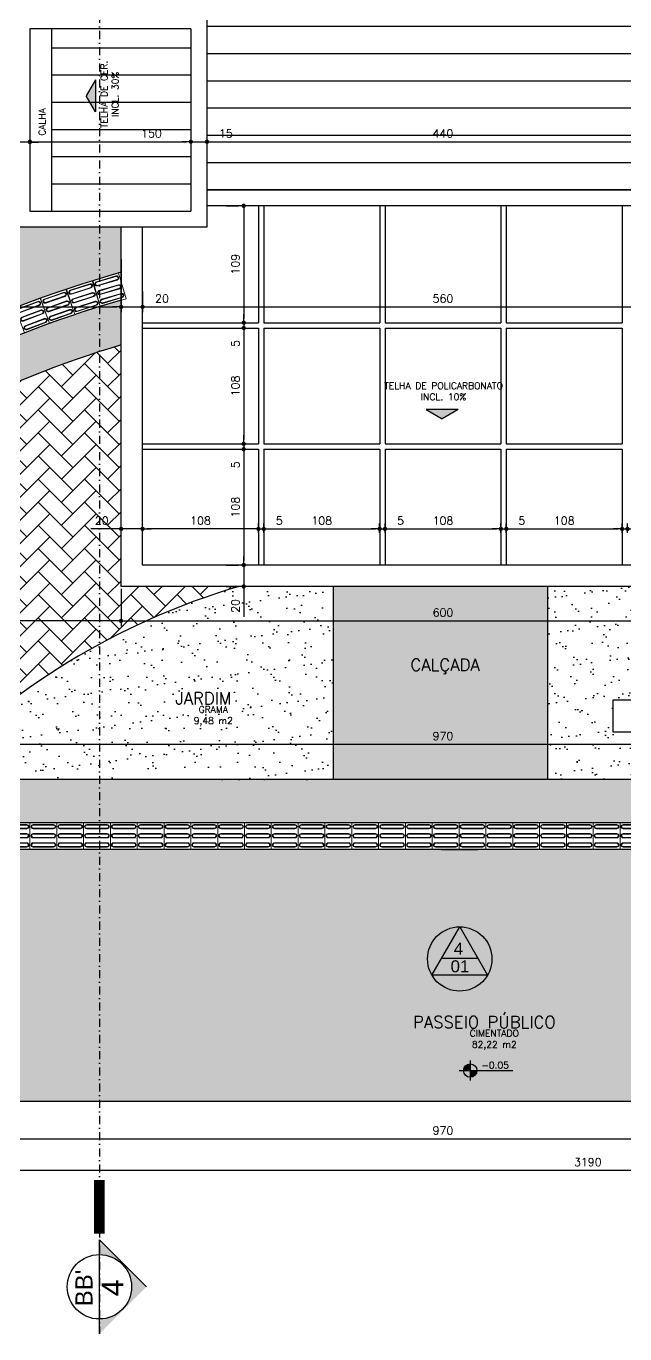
# Model space of a CAD drawing. Header units: millimetres. Extents: x 11997 to 115617, y -26993 to 31834.
# Drawn here: x 13674 to 14232, y -26512 to -25293 of the extents above; entities that cross this region are included whole.
import ezdxf
from ezdxf.enums import TextEntityAlignment as Align

# ---------------------------------------------------------------- set-up
doc = ezdxf.new("R2010")
doc.units = ezdxf.units.MM
doc.linetypes.add('DASHDOT', pattern=[1, 0.5, -0.25, 0, -0.25])
doc.layers.add('AREA-AMB', color=5, linetype='Continuous', plot=False)
for name, color, linetype in [('COTA', 4, 'Continuous'), ('GRAMA', 64, 'Continuous'), ('H. PAVER CINZA 1', 252, 'Continuous'), ('HATCH', 1, 'Continuous'), ('LCORTE', 1, 'Continuous'), ('NIVEL', 1, 'Continuous'), ('PENA 01', 1, 'Continuous'), ('PENA2', 2, 'Continuous'), ('PENA3', 3, 'Continuous'), ('TEXTO2', 2, 'Continuous'), ('TEXTO3', 3, 'Continuous')]:
    doc.layers.add(name, color=color, linetype=linetype)
doc.layers.add('PISO TATIL', color=30, linetype='Continuous', lineweight=0)
doc.styles.add('ARIAL', font='arial.ttf')
doc.styles.add('ROMANS', font='romans.shx')
doc.dimstyles.new('EXTERNA50', dxfattribs={"dimtxt": 7.5, "dimasz": 4, "dimexe": 5, "dimexo": 30, "dimgap": 4, "dimtad": 1, "dimzin": 12, "dimdsep": 46, "dimtxsty": 'ROMANS', "dimblk1": 'DOT', "dimblk2": 'DOT', "dimsah": 1, "dimcen": 9, "dimclrt": 2, "dimaunit": 1, "dimadec": 3, "dimazin": 0, "dimtfac": 1, "dimtmove": 0, "dimatfit": 1, "dimldrblk": 'DOT', "dimfxl": 1, "dimtolj": 1, "dimtzin": 4, "dimarcsym": 0})
pattern_1 = [(37.5, (13871.96, -25995.616), (-0.8, 24.47066), [0, -19.304, 0, -21.59, 0, -20.6375]), (7.5, (13871.96, -25995.616), (22.4762, 35.8413), [0, -10.414, 0, -17.399, 0, -6.6675]), (327.5, (13856.339, -25995.616), (39.5496, 0.07186), [0, -6.35, 0, -22.86, 0, -29.845]), (317.5, (13856.34, -25995.616), (38.1778, 11.1465), [0, -3.175, 0, -14.986, 0, -17.145])]

# ---------------------------------------------------------------- blocks, each defined once
blk = doc.blocks.new('*U11')
blk.add_hatch(color=256).paths.add_polyline_path([(8.3, -30), (25.6, 0), (8.3, 30)])
for p, q in [((8.3, 30), (25.6, 0)), ((8.3, -30), (8.3, 30)), ((8.3, -30), (25.6, 0))]:
    blk.add_line(p, q)
blk = doc.blocks.new('_DOT')
at = {"color": 0, "linetype": 'ByBlock'}
blk.add_line((-0.5, 0), (-1, 0), dxfattribs=at)
at = {"color": 0, "linetype": 'ByBlock', "const_width": 0.5}
blk.add_lwpolyline([(-0.25, 0, 1), (0.25, 0, 1)], format="xyb", close=True, dxfattribs=at)
blk = doc.blocks.new('*D86')
at = {"layer": 'COTA', "color": 0, "lineweight": -2, "transparency": 16777216}
for p, q in [((13662.2, -25385), (13662.2, -25406.2)), ((13677.2, -25388), (13677.2, -25406.2)), ((13658.2, -25401.2), (13635.2, -25401.2)), ((13677.2, -25401.2), (13662.2, -25401.2)), ((13681.2, -25401.2), (13685.2, -25401.2))]:
    blk.add_line(p, q, dxfattribs=at)
at = {"layer": 'Defpoints', "color": 0, "transparency": 16777216}
for p in [(13662.2, -25355), (13677.2, -25358), (13662.2, -25401.2)]:
    blk.add_point(p, dxfattribs=at)
at = {"layer": 'COTA', "color": 0, "lineweight": -2, "transparency": 16777216, "xscale": 4, "yscale": 4, "zscale": 4}
blk.add_blockref('_DOT', (13662.2, -25401.2), dxfattribs=at)
at = {"layer": 'COTA', "color": 0, "lineweight": -2, "transparency": 16777216, "xscale": 4, "yscale": 4, "zscale": 4, "rotation": 180}
blk.add_blockref('_DOT', (13677.2, -25401.2), dxfattribs=at)
at = {"layer": 'COTA', "color": 2, "transparency": 16777216, "insert": (13644.7, -25393.4), "char_height": 7.5, "attachment_point": 5, "style": 'ROMANS'}
blk.add_mtext('\\A1;15', dxfattribs=at)
blk = doc.blocks.new('*D87')
at = {"layer": 'COTA', "color": 0, "lineweight": -2, "transparency": 16777216}
for p, q in [((13677.2, -25388), (13677.2, -25405.9)), ((13827.2, -25388), (13827.2, -25405.9)), ((13681.2, -25400.9), (13823.2, -25400.9))]:
    blk.add_line(p, q, dxfattribs=at)
at = {"layer": 'Defpoints', "color": 0, "transparency": 16777216}
for p in [(13677.2, -25358), (13827.2, -25358), (13827.2, -25400.9)]:
    blk.add_point(p, dxfattribs=at)
at = {"layer": 'COTA', "color": 0, "lineweight": -2, "transparency": 16777216, "xscale": 4, "yscale": 4, "zscale": 4, "rotation": 180}
blk.add_blockref('_DOT', (13677.2, -25400.9), dxfattribs=at)
at = {"layer": 'COTA', "color": 0, "lineweight": -2, "transparency": 16777216, "xscale": 4, "yscale": 4, "zscale": 4}
blk.add_blockref('_DOT', (13827.2, -25400.9), dxfattribs=at)
at = {"layer": 'COTA', "color": 2, "transparency": 16777216, "insert": (13790.5, -25393.1), "char_height": 7.5, "attachment_point": 5, "style": 'ROMANS'}
blk.add_mtext('\\A1;150', dxfattribs=at)
blk = doc.blocks.new('*D88')
at = {"layer": 'COTA', "color": 0, "lineweight": -2, "transparency": 16777216}
for p, q in [((13827.2, -25388), (13827.2, -25405.9)), ((13842.2, -25388), (13842.2, -25405.9)), ((13823.2, -25400.9), (13819.2, -25400.9)), ((13827.2, -25400.9), (13842.2, -25400.9)), ((13846.2, -25400.9), (13869.3, -25400.9))]:
    blk.add_line(p, q, dxfattribs=at)
at = {"layer": 'Defpoints', "color": 0, "transparency": 16777216}
for p in [(13827.2, -25358), (13842.2, -25358), (13842.2, -25400.9)]:
    blk.add_point(p, dxfattribs=at)
at = {"layer": 'COTA', "color": 0, "lineweight": -2, "transparency": 16777216, "xscale": 4, "yscale": 4, "zscale": 4}
blk.add_blockref('_DOT', (13827.2, -25400.9), dxfattribs=at)
at = {"layer": 'COTA', "color": 0, "lineweight": -2, "transparency": 16777216, "xscale": 4, "yscale": 4, "zscale": 4, "rotation": 180}
blk.add_blockref('_DOT', (13842.2, -25400.9), dxfattribs=at)
at = {"layer": 'COTA', "color": 2, "transparency": 16777216, "insert": (13859.8, -25393.1), "char_height": 7.5, "attachment_point": 5, "style": 'ROMANS'}
blk.add_mtext('\\A1;15', dxfattribs=at)
blk = doc.blocks.new('*D89')
at = {"layer": 'COTA', "color": 0, "lineweight": -2, "transparency": 16777216}
for p, q in [((13842.2, -25388), (13842.2, -25405.9)), ((14282.2, -25388), (14282.2, -25405.9)), ((13846.2, -25400.9), (14278.2, -25400.9))]:
    blk.add_line(p, q, dxfattribs=at)
at = {"layer": 'Defpoints', "color": 0, "transparency": 16777216}
for p in [(13842.2, -25358), (14282.2, -25358), (14282.2, -25400.9)]:
    blk.add_point(p, dxfattribs=at)
at = {"layer": 'COTA', "color": 0, "lineweight": -2, "transparency": 16777216, "xscale": 4, "yscale": 4, "zscale": 4, "rotation": 180}
blk.add_blockref('_DOT', (13842.2, -25400.9), dxfattribs=at)
at = {"layer": 'COTA', "color": 0, "lineweight": -2, "transparency": 16777216, "xscale": 4, "yscale": 4, "zscale": 4}
blk.add_blockref('_DOT', (14282.2, -25400.9), dxfattribs=at)
at = {"layer": 'COTA', "color": 2, "transparency": 16777216, "insert": (14062.2, -25393.1), "char_height": 7.5, "attachment_point": 5, "style": 'ROMANS'}
blk.add_mtext('\\A1;440', dxfattribs=at)
blk = doc.blocks.new('*D97')
at = {"layer": 'COTA', "color": 0, "lineweight": -2, "transparency": 16777216}
for p, q in [((12752.2, -25405.6), (12752.2, -25559.9)), ((13762.2, -25510.6), (13762.2, -25559.9)), ((12756.2, -25554.9), (13758.2, -25554.9))]:
    blk.add_line(p, q, dxfattribs=at)
at = {"layer": 'Defpoints', "color": 0, "transparency": 16777216}
for p in [(12752.2, -25375.6), (13762.2, -25480.6), (13762.2, -25554.9)]:
    blk.add_point(p, dxfattribs=at)
at = {"layer": 'COTA', "color": 0, "lineweight": -2, "transparency": 16777216, "xscale": 4, "yscale": 4, "zscale": 4, "rotation": 180}
blk.add_blockref('_DOT', (12752.2, -25554.9), dxfattribs=at)
at = {"layer": 'COTA', "color": 0, "lineweight": -2, "transparency": 16777216, "xscale": 4, "yscale": 4, "zscale": 4}
blk.add_blockref('_DOT', (13762.2, -25554.9), dxfattribs=at)
at = {"layer": 'COTA', "color": 2, "transparency": 16777216, "insert": (13257.2, -25547.1), "char_height": 7.5, "attachment_point": 5, "style": 'ROMANS'}
blk.add_mtext('\\A1;1010', dxfattribs=at)
blk = doc.blocks.new('*D98')
at = {"layer": 'COTA', "color": 0, "lineweight": -2, "transparency": 16777216}
for p, q in [((13762.2, -25540.6), (13762.2, -25559.9)), ((13782.2, -25540.6), (13782.2, -25559.9)), ((13758.2, -25554.9), (13754.2, -25554.9)), ((13762.2, -25554.9), (13782.2, -25554.9)), ((13786.2, -25554.9), (13810.4, -25554.9))]:
    blk.add_line(p, q, dxfattribs=at)
at = {"layer": 'Defpoints', "color": 0, "transparency": 16777216}
for p in [(13762.2, -25510.6), (13782.2, -25510.6), (13782.2, -25554.9)]:
    blk.add_point(p, dxfattribs=at)
at = {"layer": 'COTA', "color": 0, "lineweight": -2, "transparency": 16777216, "xscale": 4, "yscale": 4, "zscale": 4}
blk.add_blockref('_DOT', (13762.2, -25554.9), dxfattribs=at)
at = {"layer": 'COTA', "color": 0, "lineweight": -2, "transparency": 16777216, "xscale": 4, "yscale": 4, "zscale": 4, "rotation": 180}
blk.add_blockref('_DOT', (13782.2, -25554.9), dxfattribs=at)
at = {"layer": 'COTA', "color": 2, "transparency": 16777216, "insert": (13800.3, -25547.1), "char_height": 7.5, "attachment_point": 5, "style": 'ROMANS'}
blk.add_mtext('\\A1;20', dxfattribs=at)
blk = doc.blocks.new('*D99')
at = {"layer": 'COTA', "color": 0, "lineweight": -2, "transparency": 16777216}
for p, q in [((14342.2, -25530.6), (14342.2, -25559.9)), ((13782.2, -25540.6), (13782.2, -25559.9)), ((13786.2, -25554.9), (14338.2, -25554.9))]:
    blk.add_line(p, q, dxfattribs=at)
at = {"layer": 'Defpoints', "color": 0, "transparency": 16777216}
for p in [(14342.2, -25500.6), (13782.2, -25510.6), (14342.2, -25554.9)]:
    blk.add_point(p, dxfattribs=at)
at = {"layer": 'COTA', "color": 0, "lineweight": -2, "transparency": 16777216, "xscale": 4, "yscale": 4, "zscale": 4, "rotation": 180}
blk.add_blockref('_DOT', (13782.2, -25554.9), dxfattribs=at)
at = {"layer": 'COTA', "color": 0, "lineweight": -2, "transparency": 16777216, "xscale": 4, "yscale": 4, "zscale": 4}
blk.add_blockref('_DOT', (14342.2, -25554.9), dxfattribs=at)
at = {"layer": 'COTA', "color": 2, "transparency": 16777216, "insert": (14062.2, -25547.1), "char_height": 7.5, "attachment_point": 5, "style": 'ROMANS'}
blk.add_mtext('\\A1;560', dxfattribs=at)
blk = doc.blocks.new('*D103')
at = {"layer": 'COTA', "color": 0, "lineweight": -2, "transparency": 16777216}
for p, q in [((13762.2, -25817.9), (13762.2, -25852.6)), ((14362.2, -25823.9), (14362.2, -25852.6)), ((13766.2, -25847.6), (14358.2, -25847.6))]:
    blk.add_line(p, q, dxfattribs=at)
at = {"layer": 'Defpoints', "color": 0, "transparency": 16777216}
for p in [(13762.2, -25787.9), (14362.2, -25793.9), (14362.2, -25847.6)]:
    blk.add_point(p, dxfattribs=at)
at = {"layer": 'COTA', "color": 0, "lineweight": -2, "transparency": 16777216, "xscale": 4, "yscale": 4, "zscale": 4, "rotation": 180}
blk.add_blockref('_DOT', (13762.2, -25847.6), dxfattribs=at)
at = {"layer": 'COTA', "color": 0, "lineweight": -2, "transparency": 16777216, "xscale": 4, "yscale": 4, "zscale": 4}
blk.add_blockref('_DOT', (14362.2, -25847.6), dxfattribs=at)
at = {"layer": 'COTA', "color": 2, "transparency": 16777216, "insert": (14062.2, -25839.9), "char_height": 7.5, "attachment_point": 5, "style": 'ROMANS'}
blk.add_mtext('\\A1;600', dxfattribs=at)
blk = doc.blocks.new('*D104')
at = {"layer": 'COTA', "color": 0, "lineweight": -2, "transparency": 16777216}
for p, q in [((13762.2, -25817.9), (13762.2, -25852.6)), ((12617.2, -25845.6), (12617.2, -25852.6)), ((13758.2, -25847.6), (12621.2, -25847.6))]:
    blk.add_line(p, q, dxfattribs=at)
at = {"layer": 'Defpoints', "color": 0, "transparency": 16777216}
for p in [(13762.2, -25787.9), (12617.2, -25815.6), (12617.2, -25847.6)]:
    blk.add_point(p, dxfattribs=at)
at = {"layer": 'COTA', "color": 0, "lineweight": -2, "transparency": 16777216, "xscale": 4, "yscale": 4, "zscale": 4, "rotation": 180}
blk.add_blockref('_DOT', (12617.2, -25847.6), dxfattribs=at)
at = {"layer": 'COTA', "color": 0, "lineweight": -2, "transparency": 16777216, "xscale": 4, "yscale": 4, "zscale": 4}
blk.add_blockref('_DOT', (13762.2, -25847.6), dxfattribs=at)
at = {"layer": 'COTA', "color": 2, "transparency": 16777216, "insert": (13189.7, -25839.9), "char_height": 7.5, "attachment_point": 5, "style": 'ROMANS'}
blk.add_mtext('\\A1;1145', dxfattribs=at)
blk = doc.blocks.new('*D150')
at = {"layer": 'COTA', "color": 0, "lineweight": -2, "transparency": 16777216}
for p, q in [((13577.2, -26310.6), (13577.2, -26335.7)), ((14547.2, -26310.6), (14547.2, -26335.7)), ((13581.2, -26330.7), (14543.2, -26330.7))]:
    blk.add_line(p, q, dxfattribs=at)
at = {"layer": 'Defpoints', "color": 0, "transparency": 16777216}
for p in [(13577.2, -26280.6), (14547.2, -26280.6), (14547.2, -26330.7)]:
    blk.add_point(p, dxfattribs=at)
at = {"layer": 'COTA', "color": 0, "lineweight": -2, "transparency": 16777216, "xscale": 4, "yscale": 4, "zscale": 4, "rotation": 180}
blk.add_blockref('_DOT', (13577.2, -26330.7), dxfattribs=at)
at = {"layer": 'COTA', "color": 0, "lineweight": -2, "transparency": 16777216, "xscale": 4, "yscale": 4, "zscale": 4}
blk.add_blockref('_DOT', (14547.2, -26330.7), dxfattribs=at)
at = {"layer": 'COTA', "color": 2, "transparency": 16777216, "insert": (14062.2, -26322.9), "char_height": 7.5, "attachment_point": 5, "style": 'ROMANS'}
blk.add_mtext('\\A1;970', dxfattribs=at)
blk = doc.blocks.new('*D154')
at = {"layer": 'COTA', "color": 0, "lineweight": -2, "transparency": 16777216}
for p, q in [((12602.2, -26310.6), (12602.2, -26365)), ((15792.2, -26310.6), (15792.2, -26365)), ((12606.2, -26360), (15788.2, -26360))]:
    blk.add_line(p, q, dxfattribs=at)
at = {"layer": 'Defpoints', "color": 0, "transparency": 16777216}
for p in [(12602.2, -26280.6), (15792.2, -26280.6), (15792.2, -26360)]:
    blk.add_point(p, dxfattribs=at)
at = {"layer": 'COTA', "color": 0, "lineweight": -2, "transparency": 16777216, "xscale": 4, "yscale": 4, "zscale": 4, "rotation": 180}
blk.add_blockref('_DOT', (12602.2, -26360), dxfattribs=at)
at = {"layer": 'COTA', "color": 0, "lineweight": -2, "transparency": 16777216, "xscale": 4, "yscale": 4, "zscale": 4}
blk.add_blockref('_DOT', (15792.2, -26360), dxfattribs=at)
at = {"layer": 'COTA', "color": 2, "transparency": 16777216, "insert": (14197.2, -26352.3), "char_height": 7.5, "attachment_point": 5, "style": 'ROMANS'}
blk.add_mtext('\\A1;3190', dxfattribs=at)
blk = doc.blocks.new('*D156')
at = {"layer": 'COTA', "color": 0, "lineweight": -2, "transparency": 16777216}
for p, q in [((13577.2, -25974), (13577.2, -25957.8)), ((14547.2, -25979.9), (14547.2, -25957.8)), ((14543.2, -25962.8), (13581.2, -25962.8))]:
    blk.add_line(p, q, dxfattribs=at)
at = {"layer": 'Defpoints', "color": 0, "transparency": 16777216}
for p in [(13577.2, -25962.8), (13577.2, -26004), (14547.2, -26009.9)]:
    blk.add_point(p, dxfattribs=at)
at = {"layer": 'COTA', "color": 0, "lineweight": -2, "transparency": 16777216, "xscale": 4, "yscale": 4, "zscale": 4, "rotation": 180}
blk.add_blockref('_DOT', (13577.2, -25962.8), dxfattribs=at)
at = {"layer": 'COTA', "color": 0, "lineweight": -2, "transparency": 16777216, "xscale": 4, "yscale": 4, "zscale": 4}
blk.add_blockref('_DOT', (14547.2, -25962.8), dxfattribs=at)
at = {"layer": 'COTA', "color": 2, "transparency": 16777216, "insert": (14062.2, -25955.1), "char_height": 7.5, "attachment_point": 5, "style": 'ROMANS'}
blk.add_mtext('\\A1;970', dxfattribs=at)
blk = doc.blocks.new('*D158')
at = {"layer": 'COTA', "color": 0, "lineweight": -2, "transparency": 16777216}
for p, q in [((13782.2, -25765.6), (13782.2, -25756.9)), ((13886.2, -25761.9), (13786.2, -25761.9)), ((13890.2, -25765.6), (13890.2, -25756.9))]:
    blk.add_line(p, q, dxfattribs=at)
at = {"layer": 'Defpoints', "color": 0, "transparency": 16777216}
for p in [(13782.2, -25761.9), (13782.2, -25795.6), (13890.2, -25795.6)]:
    blk.add_point(p, dxfattribs=at)
at = {"layer": 'COTA', "color": 0, "lineweight": -2, "transparency": 16777216, "xscale": 4, "yscale": 4, "zscale": 4, "rotation": 180}
blk.add_blockref('_DOT', (13782.2, -25761.9), dxfattribs=at)
at = {"layer": 'COTA', "color": 0, "lineweight": -2, "transparency": 16777216, "xscale": 4, "yscale": 4, "zscale": 4}
blk.add_blockref('_DOT', (13890.2, -25761.9), dxfattribs=at)
at = {"layer": 'COTA', "color": 2, "transparency": 16777216, "insert": (13836.2, -25754.2), "char_height": 7.5, "attachment_point": 5, "style": 'ROMANS'}
blk.add_mtext('\\A1;108', dxfattribs=at)
blk = doc.blocks.new('*D159')
at = {"layer": 'COTA', "color": 0, "lineweight": -2, "transparency": 16777216}
for p, q in [((13886.2, -25761.9), (13882.2, -25761.9)), ((13890.2, -25765.6), (13890.2, -25756.9)), ((13890.2, -25761.9), (13895.2, -25761.9)), ((13895.2, -25765.6), (13895.2, -25756.9)), ((13899.2, -25761.9), (13916.2, -25761.9))]:
    blk.add_line(p, q, dxfattribs=at)
at = {"layer": 'Defpoints', "color": 0, "transparency": 16777216}
for p in [(13895.2, -25761.9), (13890.2, -25795.6), (13895.2, -25795.6)]:
    blk.add_point(p, dxfattribs=at)
at = {"layer": 'COTA', "color": 0, "lineweight": -2, "transparency": 16777216, "xscale": 4, "yscale": 4, "zscale": 4}
blk.add_blockref('_DOT', (13890.2, -25761.9), dxfattribs=at)
at = {"layer": 'COTA', "color": 0, "lineweight": -2, "transparency": 16777216, "xscale": 4, "yscale": 4, "zscale": 4, "rotation": 180}
blk.add_blockref('_DOT', (13895.2, -25761.9), dxfattribs=at)
at = {"layer": 'COTA', "color": 2, "transparency": 16777216, "insert": (13909.7, -25754.2), "char_height": 7.5, "attachment_point": 5, "style": 'ROMANS'}
blk.add_mtext('\\A1;5', dxfattribs=at)
blk = doc.blocks.new('*D160')
at = {"layer": 'COTA', "color": 0, "lineweight": -2, "transparency": 16777216}
for p, q in [((13895.2, -25765.6), (13895.2, -25756.9)), ((13899.2, -25761.9), (13999.2, -25761.9)), ((14003.2, -25765.6), (14003.2, -25756.9))]:
    blk.add_line(p, q, dxfattribs=at)
at = {"layer": 'Defpoints', "color": 0, "transparency": 16777216}
for p in [(14003.2, -25761.9), (13895.2, -25795.6), (14003.2, -25795.6)]:
    blk.add_point(p, dxfattribs=at)
at = {"layer": 'COTA', "color": 0, "lineweight": -2, "transparency": 16777216, "xscale": 4, "yscale": 4, "zscale": 4, "rotation": 180}
blk.add_blockref('_DOT', (13895.2, -25761.9), dxfattribs=at)
at = {"layer": 'COTA', "color": 0, "lineweight": -2, "transparency": 16777216, "xscale": 4, "yscale": 4, "zscale": 4}
blk.add_blockref('_DOT', (14003.2, -25761.9), dxfattribs=at)
at = {"layer": 'COTA', "color": 2, "transparency": 16777216, "insert": (13949.2, -25754.2), "char_height": 7.5, "attachment_point": 5, "style": 'ROMANS'}
blk.add_mtext('\\A1;108', dxfattribs=at)
blk = doc.blocks.new('*D161')
at = {"layer": 'COTA', "color": 0, "lineweight": -2, "transparency": 16777216}
for p, q in [((13999.2, -25761.9), (13995.2, -25761.9)), ((14003.2, -25765.6), (14003.2, -25756.9)), ((14003.2, -25761.9), (14008.2, -25761.9)), ((14008.2, -25765.6), (14008.2, -25756.9)), ((14012.2, -25761.9), (14029.2, -25761.9))]:
    blk.add_line(p, q, dxfattribs=at)
at = {"layer": 'Defpoints', "color": 0, "transparency": 16777216}
for p in [(14008.2, -25761.9), (14003.2, -25795.6), (14008.2, -25795.6)]:
    blk.add_point(p, dxfattribs=at)
at = {"layer": 'COTA', "color": 0, "lineweight": -2, "transparency": 16777216, "xscale": 4, "yscale": 4, "zscale": 4}
blk.add_blockref('_DOT', (14003.2, -25761.9), dxfattribs=at)
at = {"layer": 'COTA', "color": 0, "lineweight": -2, "transparency": 16777216, "xscale": 4, "yscale": 4, "zscale": 4, "rotation": 180}
blk.add_blockref('_DOT', (14008.2, -25761.9), dxfattribs=at)
at = {"layer": 'COTA', "color": 2, "transparency": 16777216, "insert": (14022.7, -25754.2), "char_height": 7.5, "attachment_point": 5, "style": 'ROMANS'}
blk.add_mtext('\\A1;5', dxfattribs=at)
blk = doc.blocks.new('*D162')
at = {"layer": 'COTA', "color": 0, "lineweight": -2, "transparency": 16777216}
for p, q in [((14008.2, -25765.6), (14008.2, -25756.9)), ((14012.2, -25761.9), (14112.2, -25761.9)), ((14116.2, -25765.6), (14116.2, -25756.9))]:
    blk.add_line(p, q, dxfattribs=at)
at = {"layer": 'Defpoints', "color": 0, "transparency": 16777216}
for p in [(14116.2, -25761.9), (14008.2, -25795.6), (14116.2, -25795.6)]:
    blk.add_point(p, dxfattribs=at)
at = {"layer": 'COTA', "color": 0, "lineweight": -2, "transparency": 16777216, "xscale": 4, "yscale": 4, "zscale": 4, "rotation": 180}
blk.add_blockref('_DOT', (14008.2, -25761.9), dxfattribs=at)
at = {"layer": 'COTA', "color": 0, "lineweight": -2, "transparency": 16777216, "xscale": 4, "yscale": 4, "zscale": 4}
blk.add_blockref('_DOT', (14116.2, -25761.9), dxfattribs=at)
at = {"layer": 'COTA', "color": 2, "transparency": 16777216, "insert": (14062.2, -25754.2), "char_height": 7.5, "attachment_point": 5, "style": 'ROMANS'}
blk.add_mtext('\\A1;108', dxfattribs=at)
blk = doc.blocks.new('*D163')
at = {"layer": 'COTA', "color": 0, "lineweight": -2, "transparency": 16777216}
for p, q in [((14112.2, -25761.9), (14108.2, -25761.9)), ((14116.2, -25765.6), (14116.2, -25756.9)), ((14116.2, -25761.9), (14121.2, -25761.9)), ((14121.2, -25765.6), (14121.2, -25756.9)), ((14125.2, -25761.9), (14142.2, -25761.9))]:
    blk.add_line(p, q, dxfattribs=at)
at = {"layer": 'Defpoints', "color": 0, "transparency": 16777216}
for p in [(14121.2, -25761.9), (14116.2, -25795.6), (14121.2, -25795.6)]:
    blk.add_point(p, dxfattribs=at)
at = {"layer": 'COTA', "color": 0, "lineweight": -2, "transparency": 16777216, "xscale": 4, "yscale": 4, "zscale": 4}
blk.add_blockref('_DOT', (14116.2, -25761.9), dxfattribs=at)
at = {"layer": 'COTA', "color": 0, "lineweight": -2, "transparency": 16777216, "xscale": 4, "yscale": 4, "zscale": 4, "rotation": 180}
blk.add_blockref('_DOT', (14121.2, -25761.9), dxfattribs=at)
at = {"layer": 'COTA', "color": 2, "transparency": 16777216, "insert": (14135.7, -25754.2), "char_height": 7.5, "attachment_point": 5, "style": 'ROMANS'}
blk.add_mtext('\\A1;5', dxfattribs=at)
blk = doc.blocks.new('*D164')
at = {"layer": 'COTA', "color": 0, "lineweight": -2, "transparency": 16777216}
for p, q in [((14121.2, -25765.6), (14121.2, -25756.9)), ((14125.2, -25761.9), (14225.2, -25761.9)), ((14229.2, -25765.6), (14229.2, -25756.9))]:
    blk.add_line(p, q, dxfattribs=at)
at = {"layer": 'Defpoints', "color": 0, "transparency": 16777216}
for p in [(14229.2, -25761.9), (14121.2, -25795.6), (14229.2, -25795.6)]:
    blk.add_point(p, dxfattribs=at)
at = {"layer": 'COTA', "color": 0, "lineweight": -2, "transparency": 16777216, "xscale": 4, "yscale": 4, "zscale": 4, "rotation": 180}
blk.add_blockref('_DOT', (14121.2, -25761.9), dxfattribs=at)
at = {"layer": 'COTA', "color": 0, "lineweight": -2, "transparency": 16777216, "xscale": 4, "yscale": 4, "zscale": 4}
blk.add_blockref('_DOT', (14229.2, -25761.9), dxfattribs=at)
at = {"layer": 'COTA', "color": 2, "transparency": 16777216, "insert": (14175.2, -25754.2), "char_height": 7.5, "attachment_point": 5, "style": 'ROMANS'}
blk.add_mtext('\\A1;108', dxfattribs=at)
blk = doc.blocks.new('*D165')
at = {"layer": 'COTA', "color": 0, "lineweight": -2, "transparency": 16777216}
for p, q in [((14225.2, -25761.9), (14221.2, -25761.9)), ((14229.2, -25765.6), (14229.2, -25756.9)), ((14229.2, -25761.9), (14234.2, -25761.9)), ((14234.2, -25765.6), (14234.2, -25756.9)), ((14238.2, -25761.9), (14255.2, -25761.9))]:
    blk.add_line(p, q, dxfattribs=at)
at = {"layer": 'Defpoints', "color": 0, "transparency": 16777216}
for p in [(14234.2, -25761.9), (14229.2, -25795.6), (14234.2, -25795.6)]:
    blk.add_point(p, dxfattribs=at)
at = {"layer": 'COTA', "color": 0, "lineweight": -2, "transparency": 16777216, "xscale": 4, "yscale": 4, "zscale": 4}
blk.add_blockref('_DOT', (14229.2, -25761.9), dxfattribs=at)
at = {"layer": 'COTA', "color": 0, "lineweight": -2, "transparency": 16777216, "xscale": 4, "yscale": 4, "zscale": 4, "rotation": 180}
blk.add_blockref('_DOT', (14234.2, -25761.9), dxfattribs=at)
at = {"layer": 'COTA', "color": 2, "transparency": 16777216, "insert": (14248.7, -25754.2), "char_height": 7.5, "attachment_point": 5, "style": 'ROMANS'}
blk.add_mtext('\\A1;5', dxfattribs=at)
blk = doc.blocks.new('*D168')
at = {"layer": 'COTA', "color": 0, "lineweight": -2, "transparency": 16777216}
for p, q in [((13758.2, -25761.9), (13734.1, -25761.9)), ((13762.2, -25765.6), (13762.2, -25756.9)), ((13782.2, -25761.9), (13762.2, -25761.9)), ((13782.2, -25765.6), (13782.2, -25756.9)), ((13786.2, -25761.9), (13790.2, -25761.9))]:
    blk.add_line(p, q, dxfattribs=at)
at = {"layer": 'Defpoints', "color": 0, "transparency": 16777216}
for p in [(13762.2, -25761.9), (13762.2, -25795.6), (13782.2, -25795.6)]:
    blk.add_point(p, dxfattribs=at)
at = {"layer": 'COTA', "color": 0, "lineweight": -2, "transparency": 16777216, "xscale": 4, "yscale": 4, "zscale": 4}
blk.add_blockref('_DOT', (13762.2, -25761.9), dxfattribs=at)
at = {"layer": 'COTA', "color": 0, "lineweight": -2, "transparency": 16777216, "xscale": 4, "yscale": 4, "zscale": 4, "rotation": 180}
blk.add_blockref('_DOT', (13782.2, -25761.9), dxfattribs=at)
at = {"layer": 'COTA', "color": 2, "transparency": 16777216, "insert": (13744.2, -25754.2), "char_height": 7.5, "attachment_point": 5, "style": 'ROMANS'}
blk.add_mtext('\\A1;20', dxfattribs=at)
blk = doc.blocks.new('*U13')
at = {"linetype": 'Continuous'}
blk.add_hatch(color=256, dxfattribs=at).paths.add_polyline_path([(-199.3, -60, -0.414214), (-259.3, 0), (-287, 0), (-199.3, -87.6), (-111.7, 0), (-139.3, 0, -0.414214)])
at = {"layer": 'LCORTE', "linetype": 'Continuous'}
for p, q in [((-287, 0), (-111.7, 0)), ((-111.7, 0), (-199.3, -87.6))]:
    blk.add_line(p, q, dxfattribs=at)
at = {"layer": 'LCORTE', "linetype": 'Continuous', "const_width": 20, "flags": 128}
blk.add_lwpolyline([(-100, 0), (0, 0)], dxfattribs=at)
at = {"layer": 'LCORTE', "linetype": 'Continuous'}
blk.add_circle((-199.3, 0), 60, dxfattribs=at)
at = {"layer": 'LCORTE', "color": 3, "style": 'ARIAL'}
for tag, height, p in [('DES', 32, (-201.4, 28.8)), ('PAG', 40, (-201.4, -24.3))]:
    blk.add_attdef(tag, text='', height=height, dxfattribs=at).set_placement(p, align=Align.MIDDLE_CENTER)
blk = doc.blocks.new('PISOTATILDIRECIONAL')
at = {"layer": 'PISO TATIL', "color": 160}
blk.add_lwpolyline([(-11745, -943), (-11720, -943), (-11720, -968), (-11745, -968), (-11745, -943)], dxfattribs=at)
for points in [[(-11742, -945), (-11723, -945, -1), (-11723, -949), (-11742, -949, -0.995542), (-11742, -945, 0.991103)], [(-11742, -945.5), (-11723, -945.5, -1), (-11723, -948.5), (-11742, -948.5, -0.995542), (-11742, -945.5, -0.995542)], [(-11742, -953.5), (-11723, -953.5, -1), (-11723, -957.5), (-11742, -957.5, -0.995542), (-11742, -953.5, 0.991103)], [(-11742, -962), (-11723, -962, -1), (-11723, -966), (-11742, -966, -0.995542), (-11742, -962, 0.991103)], [(-11742, -954), (-11723, -954, -1), (-11723, -957), (-11742, -957, -0.995542), (-11742, -954, -0.995542)], [(-11742, -962.5), (-11723, -962.5, -1), (-11723, -965.5), (-11742, -965.5, -0.995542), (-11742, -962.5, -0.995542)]]:
    blk.add_lwpolyline(points, format="xyb", dxfattribs=at)
blk = doc.blocks.new('*D190')
at = {"layer": 'COTA', "color": 0, "lineweight": -2, "transparency": 16777216}
for p, q in [((13860.2, -25460.6), (13871.5, -25460.6)), ((13876.5, -25464.6), (13876.5, -25565.6)), ((13860.2, -25569.6), (13871.5, -25569.6))]:
    blk.add_line(p, q, dxfattribs=at)
at = {"layer": 'Defpoints', "color": 0, "transparency": 16777216}
for p in [(13890.2, -25460.6), (13876.5, -25569.6), (13890.2, -25569.6)]:
    blk.add_point(p, dxfattribs=at)
at = {"layer": 'COTA', "color": 0, "lineweight": -2, "transparency": 16777216, "xscale": 4, "yscale": 4, "zscale": 4}
for p, rotation in [((13876.5, -25460.6), 90), ((13876.5, -25569.6), 270)]:
    blk.add_blockref('_DOT', p, dxfattribs=dict(at, rotation=rotation))
at = {"layer": 'COTA', "color": 2, "transparency": 16777216, "insert": (13868.8, -25515.1), "char_height": 7.5, "attachment_point": 5, "rotation": 90, "style": 'ROMANS'}
blk.add_mtext('\\A1;109', dxfattribs=at)
blk = doc.blocks.new('*D191')
at = {"layer": 'COTA', "color": 0, "lineweight": -2, "transparency": 16777216}
for p, q in [((13860.2, -25569.6), (13871.5, -25569.6)), ((13876.5, -25565.6), (13876.5, -25561.6)), ((13876.5, -25569.6), (13876.5, -25574.6)), ((13860.2, -25574.6), (13871.5, -25574.6)), ((13876.5, -25578.6), (13876.5, -25595.6))]:
    blk.add_line(p, q, dxfattribs=at)
at = {"layer": 'Defpoints', "color": 0, "transparency": 16777216}
for p in [(13890.2, -25569.6), (13876.5, -25574.6), (13890.2, -25574.6)]:
    blk.add_point(p, dxfattribs=at)
at = {"layer": 'COTA', "color": 0, "lineweight": -2, "transparency": 16777216, "xscale": 4, "yscale": 4, "zscale": 4}
for p, rotation in [((13876.5, -25569.6), 270), ((13876.5, -25574.6), 90)]:
    blk.add_blockref('_DOT', p, dxfattribs=dict(at, rotation=rotation))
at = {"layer": 'COTA', "color": 2, "transparency": 16777216, "insert": (13868.8, -25589.1), "char_height": 7.5, "attachment_point": 5, "rotation": 90, "style": 'ROMANS'}
blk.add_mtext('\\A1;5', dxfattribs=at)
blk = doc.blocks.new('*D192')
at = {"layer": 'COTA', "color": 0, "lineweight": -2, "transparency": 16777216}
for p, q in [((13860.2, -25574.6), (13871.5, -25574.6)), ((13876.5, -25578.6), (13876.5, -25678.6)), ((13860.2, -25682.6), (13871.5, -25682.6))]:
    blk.add_line(p, q, dxfattribs=at)
at = {"layer": 'Defpoints', "color": 0, "transparency": 16777216}
for p in [(13890.2, -25574.6), (13876.5, -25682.6), (13890.2, -25682.6)]:
    blk.add_point(p, dxfattribs=at)
at = {"layer": 'COTA', "color": 0, "lineweight": -2, "transparency": 16777216, "xscale": 4, "yscale": 4, "zscale": 4}
for p, rotation in [((13876.5, -25574.6), 90), ((13876.5, -25682.6), 270)]:
    blk.add_blockref('_DOT', p, dxfattribs=dict(at, rotation=rotation))
at = {"layer": 'COTA', "color": 2, "transparency": 16777216, "insert": (13868.8, -25628.6), "char_height": 7.5, "attachment_point": 5, "rotation": 90, "style": 'ROMANS'}
blk.add_mtext('\\A1;108', dxfattribs=at)
blk = doc.blocks.new('*D193')
at = {"layer": 'COTA', "color": 0, "lineweight": -2, "transparency": 16777216}
for p, q in [((13876.5, -25678.6), (13876.5, -25674.6)), ((13860.2, -25682.6), (13871.5, -25682.6)), ((13860.2, -25687.6), (13871.5, -25687.6)), ((13876.5, -25682.6), (13876.5, -25687.6)), ((13876.5, -25691.6), (13876.5, -25708.6))]:
    blk.add_line(p, q, dxfattribs=at)
at = {"layer": 'Defpoints', "color": 0, "transparency": 16777216}
for p in [(13876.5, -25687.6), (13890.2, -25682.6), (13890.2, -25687.6)]:
    blk.add_point(p, dxfattribs=at)
at = {"layer": 'COTA', "color": 0, "lineweight": -2, "transparency": 16777216, "xscale": 4, "yscale": 4, "zscale": 4}
for p, rotation in [((13876.5, -25682.6), 270), ((13876.5, -25687.6), 90)]:
    blk.add_blockref('_DOT', p, dxfattribs=dict(at, rotation=rotation))
at = {"layer": 'COTA', "color": 2, "transparency": 16777216, "insert": (13868.8, -25702.1), "char_height": 7.5, "attachment_point": 5, "rotation": 90, "style": 'ROMANS'}
blk.add_mtext('\\A1;5', dxfattribs=at)
blk = doc.blocks.new('*D194')
at = {"layer": 'COTA', "color": 0, "lineweight": -2, "transparency": 16777216}
for p, q in [((13860.2, -25687.6), (13871.5, -25687.6)), ((13876.5, -25691.6), (13876.5, -25791.6)), ((13860.2, -25795.6), (13871.5, -25795.6))]:
    blk.add_line(p, q, dxfattribs=at)
at = {"layer": 'Defpoints', "color": 0, "transparency": 16777216}
for p in [(13890.2, -25687.6), (13876.5, -25795.6), (13890.2, -25795.6)]:
    blk.add_point(p, dxfattribs=at)
at = {"layer": 'COTA', "color": 0, "lineweight": -2, "transparency": 16777216, "xscale": 4, "yscale": 4, "zscale": 4}
for p, rotation in [((13876.5, -25687.6), 90), ((13876.5, -25795.6), 270)]:
    blk.add_blockref('_DOT', p, dxfattribs=dict(at, rotation=rotation))
at = {"layer": 'COTA', "color": 2, "transparency": 16777216, "insert": (13868.8, -25741.6), "char_height": 7.5, "attachment_point": 5, "rotation": 90, "style": 'ROMANS'}
blk.add_mtext('\\A1;108', dxfattribs=at)
blk = doc.blocks.new('*D195')
at = {"layer": 'COTA', "color": 0, "lineweight": -2, "transparency": 16777216}
for p, q in [((13876.5, -25791.6), (13876.5, -25787.6)), ((13860.2, -25795.6), (13871.5, -25795.6)), ((13876.5, -25795.6), (13876.5, -25815.6)), ((13860.2, -25815.6), (13871.5, -25815.6)), ((13876.5, -25819.6), (13876.5, -25843.8))]:
    blk.add_line(p, q, dxfattribs=at)
at = {"layer": 'Defpoints', "color": 0, "transparency": 16777216}
for p in [(13890.2, -25795.6), (13876.5, -25815.6), (13890.2, -25815.6)]:
    blk.add_point(p, dxfattribs=at)
at = {"layer": 'COTA', "color": 0, "lineweight": -2, "transparency": 16777216, "xscale": 4, "yscale": 4, "zscale": 4}
for p, rotation in [((13876.5, -25795.6), 270), ((13876.5, -25815.6), 90)]:
    blk.add_blockref('_DOT', p, dxfattribs=dict(at, rotation=rotation))
at = {"layer": 'COTA', "color": 2, "transparency": 16777216, "insert": (13868.8, -25833.7), "char_height": 7.5, "attachment_point": 5, "rotation": 90, "style": 'ROMANS'}
blk.add_mtext('\\A1;20', dxfattribs=at)
blk = doc.blocks.new('nivel100-planta')
at = {"layer": 'TEXTO2'}
h = blk.add_hatch(color=256, dxfattribs=at)
h.paths.add_polyline_path([(117, 82.3, 0.414214), (104.5, 69.8), (117, 69.8)])
h.paths.add_polyline_path([(117, 57.3, 0.414214), (129.5, 69.8), (117, 69.8)])
for p, q in [((117, 88.6), (117, 51.1)), ((96.3, 69.8), (196.6, 69.8))]:
    blk.add_line(p, q, dxfattribs=at)
blk.add_circle((117, 69.8), 12.5, dxfattribs=at)

msp = doc.modelspace()

# ---------------------------------------------------------------- hatches: boundary and pattern name
at = {"layer": 'GRAMA'}
h = msp.add_hatch(dxfattribs=at)
h.set_pattern_fill('AR-SAND', color=256, scale=0.5, style=0)
h.set_pattern_definition(pattern_1)
h.paths.add_polyline_path([(14252.486, -25815.621), (14159.723, -25815.621), (14159.723, -25995.616), (14547.219, -25995.616, 0.13099187)])
h.paths.add_polyline_path([(14320.709, -25921.306), (14320.709, -25951.306), (14220.709, -25951.306), (14220.709, -25921.306)], flags=16)
h.paths.add_polyline_path([(13959.723, -25815.621), (13871.96, -25815.621, 0.13099187), (13577.228, -25995.616), (13959.723, -25995.616)])
h = msp.add_hatch(dxfattribs=at)
h.set_pattern_fill('AR-SAND', color=256, scale=0.5, style=0)
h.set_pattern_definition(pattern_1)
h.paths.add_polyline_path([(14252.486, -25815.621), (14159.723, -25815.621), (14159.723, -25995.616), (14547.219, -25995.616, 0.13099187)])
h.paths.add_polyline_path([(14320.709, -25921.306), (14320.709, -25951.306), (14220.709, -25951.306), (14220.709, -25921.306)], flags=16)
h.paths.add_polyline_path([(13959.723, -25815.621), (13871.96, -25815.621, 0.13099187), (13577.228, -25995.616), (13959.723, -25995.616)])
at = {"layer": 'H. PAVER CINZA 1'}
h = msp.add_hatch(color=256, dxfattribs=at)
h.paths.add_polyline_path([(14512.223, -25431.418), (14512.223, -25375.616), (14462.223, -25375.616), (14462.223, -25480.616), (14362.223, -25480.616), (14362.223, -25522.609, -0.18525541), (14995.044, -25995.616), (15151.066, -25995.616, 0.1770005)])
h.paths.add_polyline_path([(14362.223, -25548.613), (14362.223, -25590.327, -0.1703585), (14917.22, -25995.616), (14965.352, -25995.616, 0.17976382)], flags=17)
h.paths.add_polyline_path([(13762.223, -25590.327), (13762.223, -25548.613, 0.17976382), (13159.095, -25995.616), (13207.226, -25995.616, -0.1703585)], flags=17)
h.paths.add_polyline_path([(13762.223, -25522.609), (13762.223, -25480.616), (13662.223, -25480.616), (13662.223, -25375.616), (13612.223, -25375.616), (13612.223, -25432.4, 0.1764428), (12975.88, -25995.616), (13129.402, -25995.616, -0.1852554)])
h = msp.add_hatch(dxfattribs=at)
h.set_pattern_fill('AR-HBONE', color=256, scale=0.15, style=0)
h.set_pattern_definition([(45, (13577.228, -25995.616), (2e-15, 21.55261), [45.72, -15.24]), (135, (13588.004, -25984.84), (2e-15, 21.55261), [45.72, -15.24])])
h.paths.add_polyline_path([(14917.22, -25995.616, 0.1703585), (14362.223, -25590.327), (14362.223, -25815.621), (14252.486, -25815.621, -0.13099187), (14547.219, -25995.616)])
h.paths.add_polyline_path([(13871.96, -25815.621), (13762.223, -25815.621), (13762.223, -25590.327, 0.1703585), (13207.226, -25995.616), (13577.228, -25995.616, -0.13099187)])
for points in [[(14159.723, -25815.621), (13959.723, -25815.621), (13959.723, -25995.616), (14159.723, -25995.616)], [(12602.223, -26060.616), (15792.223, -26060.616), (15792.223, -26295.616), (12602.223, -26295.616)]]:
    msp.add_hatch(color=256, dxfattribs=at).paths.add_polyline_path(points)
h = msp.add_hatch(color=256, dxfattribs=at)
h.paths.add_polyline_path([(15792.223, -25995.616), (15277.223, -25995.616), (15277.223, -26035.616), (15792.223, -26035.616)])
edge = h.paths.add_edge_path()
edge.add_line((15277.223, -25995.616), (15151.066, -25995.616))
edge.add_arc((14059.723, -26587.566), 1241.545, 28.475393, 28.475638, ccw=False)
edge.add_arc((14059.723, -26587.566), 1241.545, 28.475393, 28.475638)
edge.add_line((15151.066, -25995.616), (14995.044, -25995.616))
edge.add_arc((14062.223, -26583.788), 1102.77, 29.807457, 32.232704, ccw=False)
edge.add_line((15019.097, -26035.616), (15277.223, -26035.616))
edge.add_line((15277.223, -26035.616), (15277.223, -25995.616))
edge = h.paths.add_edge_path()
edge.add_line((14965.352, -25995.616), (14917.223, -25995.616))
edge.add_line((14917.223, -25995.616), (14917.223, -26035.616))
edge.add_line((14917.223, -26035.616), (14990.175, -26035.616))
edge.add_arc((14062.223, -26583.788), 1077.77, 30.571775, 33.074633)
edge = h.paths.add_edge_path()
edge.add_arc((14062.223, -26583.788), 1037.77, 34.524687, 34.525)
edge.add_line((14917.22, -25995.616), (14700.394, -25995.616))
edge.add_line((14700.394, -25995.616), (14700.404, -25996.227))
edge.add_line((14700.404, -25996.227), (14699.302, -25995.616))
edge.add_line((14699.302, -25995.616), (13159.095, -25995.616))
edge.add_arc((14062.223, -26583.788), 1077.77, 146.925367, 149.428225)
edge.add_line((13134.271, -26035.616), (14917.223, -26035.616))
edge.add_line((14917.223, -26035.616), (14917.223, -25995.621))
edge = h.paths.add_edge_path()
edge.add_line((13129.402, -25995.616), (12602.223, -25995.616))
edge.add_line((12602.223, -25995.616), (12602.223, -26035.616))
edge.add_line((12602.223, -26035.616), (13105.349, -26035.616))
edge.add_arc((14062.223, -26583.788), 1102.77, 147.767296, 150.192543, ccw=False)
at = {"layer": 'HATCH'}
h = msp.add_hatch(dxfattribs=at)
h.set_pattern_fill('LINE', color=256, scale=8, style=0)
h.set_pattern_definition([(0, (13842.223, -25445.616), (0, 25.4), [])])
h.paths.add_polyline_path([(14262.223, -24930.616), (13842.223, -24930.616), (13842.223, -25280.616), (13842.223, -25445.616), (14262.223, -25445.616)])
h = msp.add_hatch(dxfattribs=at)
h.set_pattern_fill('LINE', color=256, scale=8, style=0)
h.set_pattern_definition([(0, (13697.223, -25465.616), (0, 25.4), [])])
h.paths.add_polyline_path([(13827.223, -25295.616), (13697.223, -25295.616), (13697.223, -25465.616), (13827.223, -25465.616)])

# ---------------------------------------------------------------- linework, layer by layer
at = {"layer": 'AREA-AMB'}
msp.add_lwpolyline([(15792.223, -25995.616), (12602.223, -25995.616), (12602.223, -26295.616), (15792.223, -26295.616)], close=True, dxfattribs=at)
at = {"layer": 'LCORTE', "linetype": 'DASHDOT', "ltscale": 15}
msp.add_line((13741.971, -22957.12), (13741.971, -26512.484), dxfattribs=at)
at = {"layer": 'LCORTE', "linetype": 'Continuous'}
for p, q in [((14060.961, -26060.757), (14094.644, -26060.757)), ((14060.961, -26162.11), (14094.644, -26162.11))]:
    msp.add_line(p, q, dxfattribs=at)
msp.add_lwpolyline([(14077.803, -26132.94), (14103.784, -26177.94), (14051.822, -26177.94)], close=True, dxfattribs=at)
msp.add_circle((14077.803, -26162.94), 30, dxfattribs=at)
at = {"layer": 'NIVEL'}
for p, q in [((13697.223, -25295.616), (13697.223, -25465.616)), ((13890.223, -25460.616), (13890.223, -25569.621)), ((13895.223, -25460.616), (13895.223, -25569.621)), ((14003.223, -25460.616), (14003.223, -25569.621)), ((14008.223, -25460.616), (14008.223, -25569.621)), ((14116.223, -25460.616), (14116.223, -25569.621)), ((14121.223, -25460.616), (14121.223, -25569.621)), ((14229.223, -25460.616), (14229.223, -25569.621)), ((13782.223, -25569.621), (13890.223, -25569.621)), ((13895.223, -25569.621), (14003.223, -25569.621)), ((14008.223, -25569.621), (14116.223, -25569.621)), ((14121.223, -25569.621), (14229.223, -25569.621)), ((13782.223, -25574.621), (13890.223, -25574.621)), ((13890.223, -25574.621), (13890.223, -25682.621)), ((13895.223, -25574.621), (14003.223, -25574.621)), ((13895.223, -25574.621), (13895.223, -25682.621)), ((14003.223, -25574.621), (14003.223, -25682.621)), ((14008.223, -25574.621), (14008.223, -25682.621)), ((14008.223, -25574.621), (14116.223, -25574.621)), ((14116.223, -25574.621), (14116.223, -25682.621)), ((14121.223, -25574.621), (14121.223, -25682.621)), ((14121.223, -25574.621), (14229.223, -25574.621)), ((14229.223, -25574.621), (14229.223, -25682.621)), ((13782.223, -25682.621), (13890.223, -25682.621)), ((13782.223, -25687.621), (13890.223, -25687.621)), ((13890.223, -25687.621), (13890.223, -25795.621)), ((13895.223, -25682.621), (14003.223, -25682.621)), ((13895.223, -25687.621), (14003.223, -25687.621)), ((13895.223, -25687.621), (13895.223, -25795.621)), ((14003.223, -25687.621), (14003.223, -25795.621)), ((14008.223, -25682.621), (14116.223, -25682.621)), ((14008.223, -25687.621), (14008.223, -25795.621)), ((14008.223, -25687.621), (14116.223, -25687.621)), ((14116.223, -25687.621), (14116.223, -25795.621)), ((14121.223, -25682.621), (14229.223, -25682.621)), ((14121.223, -25687.621), (14121.223, -25795.621)), ((14121.223, -25687.621), (14229.223, -25687.621)), ((14229.223, -25687.621), (14229.223, -25795.621)), ((13959.723, -25815.616), (13959.723, -25995.621)), ((14159.723, -25815.616), (14159.723, -25995.621)), ((12602.223, -26035.616), (15792.223, -26035.616)), ((12602.223, -26060.616), (15792.223, -26060.616)), ((12602.223, -26295.616), (15792.223, -26295.616))]:
    msp.add_line(p, q, dxfattribs=at)
msp.add_lwpolyline([(14220.709, -25921.306), (14320.709, -25921.306), (14320.709, -25951.306), (14220.709, -25951.306)], close=True, dxfattribs=at)
for centre, radius, start, end in [((14062.223, -26583.788), 1102.77, 105.785829, 147.767296), ((14062.223, -26583.788), 1077.77, 106.161904, 146.925367), ((14062.223, -26583.788), 1037.77, 106.80297, 145.475313), ((14062.223, -26458.467), 670.412, 106.485757, 136.338873)]:
    msp.add_arc(centre, radius, start, end, dxfattribs=at)
at = {"layer": 'PENA2'}
for points in [[(14362.223, -25480.621), (14362.223, -25815.621), (13762.223, -25815.621), (13762.223, -25480.621)], [(14342.223, -25480.616), (14342.223, -25795.621), (13782.223, -25795.621), (13782.223, -25480.616), (13782.223, -25480.616)]]:
    msp.add_lwpolyline(points, dxfattribs=at)
at = {"layer": 'PENA3'}
for p, q in [((13842.223, -25280.616), (13842.223, -25480.616)), ((13827.223, -25295.616), (13677.223, -25295.616)), ((13677.223, -25295.616), (13677.223, -25465.616)), ((13827.223, -25295.616), (13827.223, -25465.616)), ((14282.223, -25445.616), (13842.223, -25445.616)), ((13677.223, -25465.616), (13827.223, -25465.616)), ((14282.223, -25460.616), (13842.223, -25460.616)), ((13842.223, -25480.616), (13662.223, -25480.616))]:
    msp.add_line(p, q, dxfattribs=at)

# ---------------------------------------------------------------- block references
at = {"layer": 'LCORTE', "xscale": 0.5, "yscale": 0.5, "zscale": 0.5, "rotation": 90}
msp.add_blockref('*U13', (13741.971, -26368.988), dxfattribs=at).add_auto_attribs({'PAG': '4', 'DES': "BB'"})
at = {"layer": 'PENA 01', "yscale": 0.5, "zscale": 0.5}
for p, xscale, rotation in [((13742.427, -25358.027), 0.5, 180), ((14061.455, -25646.365), -0.5, 90)]:
    msp.add_blockref('*U11', p, dxfattribs=dict(at, xscale=xscale, rotation=rotation))
at = {"layer": 'PISO TATIL', "xscale": -1}
for p, rotation in [((25185.321, -22849.375), 197.900709840114), ((25268.796, -23107.709), 196.5749713832991), ((25095.387, -22591.107), 199.2361896480857), ((24997.342, -22327.412), 200.610065026408)]:
    msp.add_blockref('PISOTATILDIRECIONAL', p, dxfattribs=dict(at, rotation=rotation))
at = {"layer": 'PISO TATIL', "rotation": 180}
for p in [(1932.222, -27003.57), (1957.222, -27003.57), (1982.222, -27003.57), (2007.222, -27003.57), (2032.222, -27003.57), (2057.222, -27003.57), (2082.222, -27003.57), (2107.222, -27003.57), (2132.222, -27003.57), (2157.222, -27003.57), (2182.222, -27003.57), (2207.222, -27003.57), (2232.222, -27003.57), (2257.222, -27003.57), (2282.222, -27003.57), (2307.222, -27003.57), (2332.222, -27003.57), (2357.222, -27003.57), (2382.222, -27003.57), (2407.222, -27003.57), (2432.222, -27003.57), (2457.222, -27003.57), (2482.222, -27003.57), (2507.222, -27003.57)]:
    msp.add_blockref('PISOTATILDIRECIONAL', p, dxfattribs=at)
at = {"layer": 'TEXTO2', "xscale": 0.5, "yscale": 0.5, "zscale": 0.5}
msp.add_blockref('nivel100-planta', (14029.108, -26301.865), dxfattribs=at)

# ---------------------------------------------------------------- texts
at = {"layer": 'LCORTE', "color": 3, "style": 'ARIAL'}
for s, p in [('4', (14076.631, -26158.855)), ('01', (14078.031, -26175.369))]:
    msp.add_text(s, height=11.2, dxfattribs=at).set_placement(p, align=Align.CENTER)
at = {"layer": 'TEXTO2', "style": 'ROMANS'}
msp.add_text('-0.05', height=6.25, dxfattribs=at).set_placement((14110.862, -26265.117), align=Align.CENTER)
at = {"layer": 'TEXTO2', "char_height": 6.25, "attachment_point": 2, "rotation": 90, "style": 'ROMANS'}
for s, insert, width in [('\\pxqc;TELHA DE CER.\\PINCL. 30%', (13743.195, -25356.736), 240.89286), ('CALHA', (13685.375, -25382.403), 185.92683)]:
    msp.add_mtext(s, dxfattribs=dict(at, insert=insert, width=width))
at = {"layer": 'TEXTO2', "char_height": 6.25, "attachment_point": 2, "style": 'ROMANS'}
for s, insert, width in [('TELHA DE POLICARBONATO\\PINCL. 10%', (14062.746, -25625.262), 240.89286), ('GRAMA\\P9,48 m2', (13848.125, -25927.156), 109.51195), ('CIMENTADO\\P82,22 m2', (14110.052, -26229.083), 109.51195)]:
    msp.add_mtext(s, dxfattribs=dict(at, insert=insert, width=width))
at = {"layer": 'TEXTO3', "char_height": 11.25, "width": 230.03866, "attachment_point": 8, "style": 'ROMANS'}
for s, insert in [('\\pi-18.521;CALÇADA', (14073.427, -25897.397)), ('\\pxi-1.6463;JARDIM', (13848.125, -25925.488)), ('\\pi-18.521;PASSEIO PÚBLICO', (14110.052, -26227.415)), ('\\pi-18.521;PASSEIO PÚBLICO', (14110.052, -26227.415))]:
    msp.add_mtext(s, dxfattribs=dict(at, insert=insert))

# ---------------------------------------------------------------- dimensions: what is measured, and where the dimension line sits
at = {"layer": 'COTA'}
for base, p1, p2, picture, middle in [((13662.223, -25401.176), (13677.223, -25357.989), (13662.223, -25354.959), '*D86', (13644.687, -25393.426)), ((13842.223, -25400.86), (13827.223, -25357.989), (13842.223, -25357.989), '*D88', (13859.759, -25393.11)), ((14282.223, -25400.86), (13842.223, -25357.989), (14282.223, -25357.989), '*D89', (14062.223, -25393.11)), ((13762.223, -25554.867), (12752.223, -25375.616), (13762.223, -25480.621), '*D97', (13257.223, -25547.117)), ((14342.223, -25554.867), (13782.223, -25510.616), (14342.223, -25500.621), '*D99', (14062.223, -25547.117)), ((13782.223, -25554.867), (13762.223, -25510.616), (13782.223, -25510.616), '*D98', (13800.294, -25547.117)), ((13762.223, -25761.927), (13782.223, -25795.621), (13762.223, -25795.621), '*D168', (13744.152, -25754.177)), ((13782.223, -25761.927), (13890.223, -25795.621), (13782.223, -25795.621), '*D158', (13836.223, -25754.177)), ((13895.223, -25761.927), (13890.223, -25795.621), (13895.223, -25795.621), '*D159', (13909.723, -25754.177)), ((14003.223, -25761.927), (13895.223, -25795.621), (14003.223, -25795.621), '*D160', (13949.223, -25754.177)), ((14008.223, -25761.927), (14003.223, -25795.621), (14008.223, -25795.621), '*D161', (14022.723, -25754.177)), ((14116.223, -25761.927), (14008.223, -25795.621), (14116.223, -25795.621), '*D162', (14062.223, -25754.177)), ((14121.223, -25761.927), (14116.223, -25795.621), (14121.223, -25795.621), '*D163', (14135.723, -25754.177)), ((14229.223, -25761.927), (14121.223, -25795.621), (14229.223, -25795.621), '*D164', (14175.223, -25754.177)), ((14234.223, -25761.927), (14229.223, -25795.621), (14234.223, -25795.621), '*D165', (14248.723, -25754.177)), ((12617.223, -25847.604), (13762.223, -25787.86), (12617.223, -25815.616), '*D104', (13189.723, -25839.854)), ((14362.223, -25847.604), (13762.223, -25787.86), (14362.223, -25793.868), '*D103', (14062.223, -25839.854)), ((13577.223, -25962.832), (14547.223, -26009.913), (13577.223, -26003.955), '*D156', (14062.223, -25955.082)), ((15792.223, -26360.03), (12602.223, -26280.616), (15792.223, -26280.616), '*D154', (14197.223, -26352.28)), ((14547.223, -26330.678), (13577.223, -26280.616), (14547.223, -26280.616), '*D150', (14062.223, -26322.928))]:
    dim = msp.add_linear_dim(base=base, p1=p1, p2=p2, dimstyle='EXTERNA50', dxfattribs=at)
    dim.commit()
    dim.dimension.update_dxf_attribs({"geometry": picture, "text_midpoint": middle})
dim = msp.add_linear_dim(base=(13827.223, -25400.86), p1=(13677.223, -25357.989), p2=(13827.223, -25357.989), dimstyle='EXTERNA50', dxfattribs=at)
dim.commit()
dim.dimension.update_dxf_attribs({"geometry": '*D87', "text_midpoint": (13790.456, -25400.86), "dimtype": 160})
for base, p1, p2, picture, middle in [((13876.5005, -25569.6205), (13890.2231, -25460.6159), (13890.2231, -25569.6205), '*D190', (13868.7505, -25515.1182)), ((13876.5, -25574.621), (13890.223, -25569.621), (13890.223, -25574.621), '*D191', (13868.75, -25589.121)), ((13876.5, -25682.621), (13890.223, -25574.621), (13890.223, -25682.621), '*D192', (13868.75, -25628.621)), ((13876.5, -25687.621), (13890.223, -25682.621), (13890.223, -25687.621), '*D193', (13868.75, -25702.121)), ((13876.5, -25795.621), (13890.223, -25687.621), (13890.223, -25795.621), '*D194', (13868.75, -25741.621)), ((13876.5, -25815.621), (13890.223, -25795.621), (13890.223, -25815.621), '*D195', (13868.75, -25833.692))]:
    dim = msp.add_linear_dim(base=base, p1=p1, p2=p2, angle=90, dimstyle='EXTERNA50', dxfattribs=at)
    dim.commit()
    dim.dimension.update_dxf_attribs({"geometry": picture, "text_midpoint": middle})

doc.saveas('drawing.dxf')
